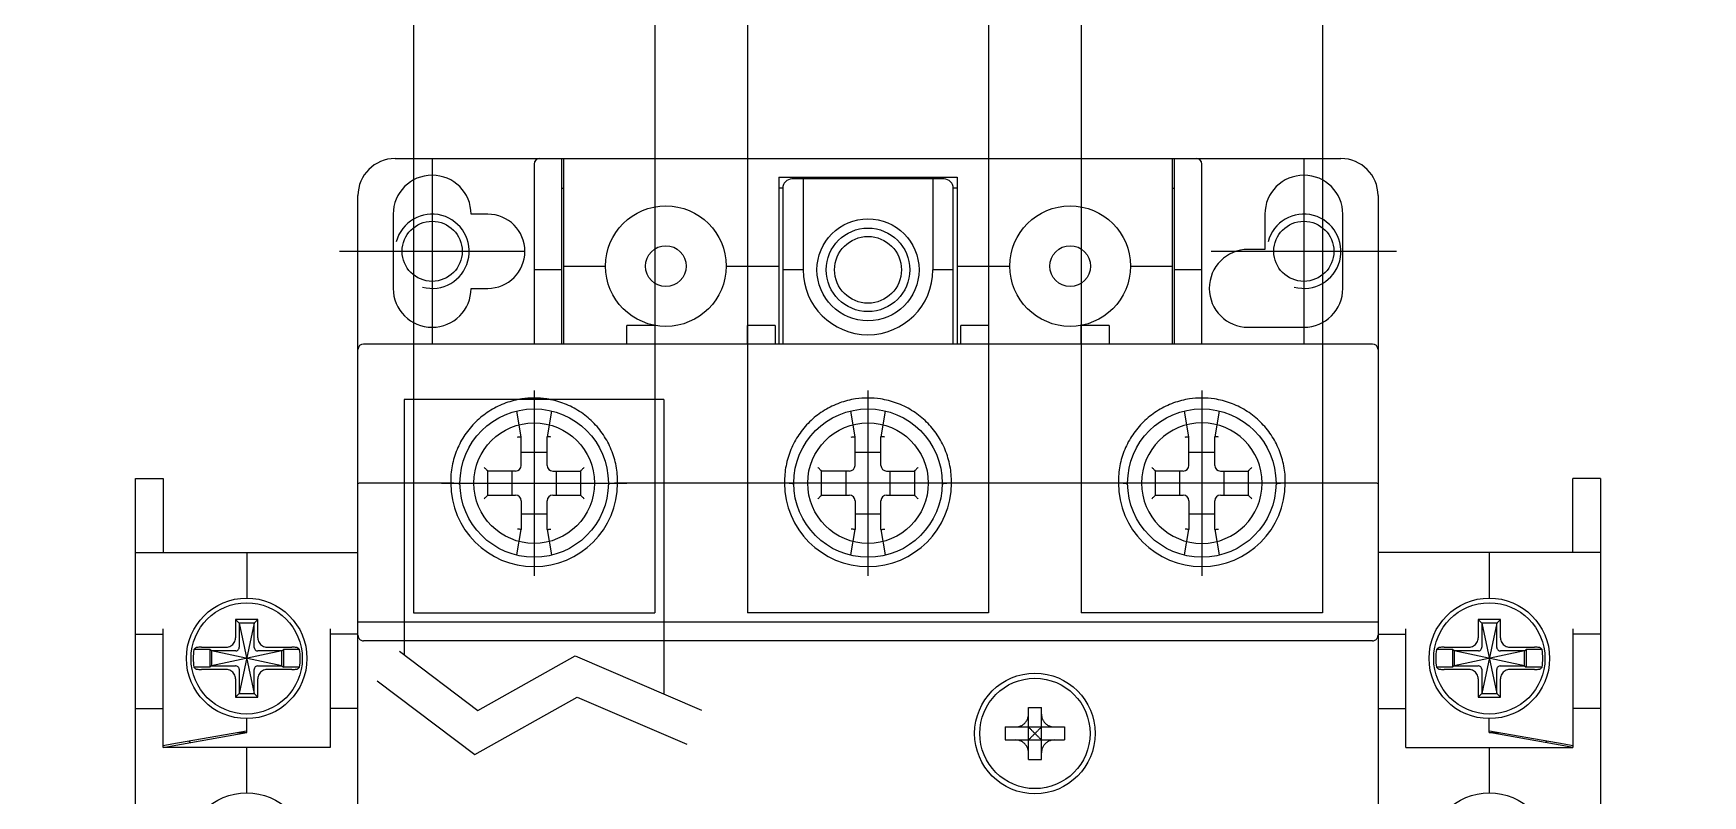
# Model space of a CAD drawing. Header units: millimetres. Extents: x 24815 to 36799, y -9299 to 5469.
# Drawn here: x 34426.4 to 34516.4, y 572.9 to 614 of the extents above; entities that cross this region are included whole.
import ezdxf

# ---------------------------------------------------------------- set-up
doc = ezdxf.new("R2010")
doc.units = ezdxf.units.MM
doc.linetypes.add('CENTER', pattern=[50.8, 31.75, -6.35, 6.35, -6.35])
doc.linetypes.add('PHANTOM2', pattern=[31.75, 15.875, -3.175, 3.175, -3.175, 3.175, -3.175])
for name, color, linetype in [('CEN', 1, 'CENTER'), ('CENTER', 1, 'CENTER'), ('THIN', 3, 'Continuous')]:
    doc.layers.add(name, color=color, linetype=linetype)

# ---------------------------------------------------------------- blocks, each defined once
blk = doc.blocks.new('A$C422854C6')
at = {"color": 6}
for p, q in [((-27, 50), (2.5, 50)), ((-27, 50), (-27, 35)), ((2.5, 50), (6.5, 46)), ((6.5, 46), (6.5, -7)), ((-27, 35), (-6.5, 35)), ((-6.5, 35), (-6.5, -7)), ((-6.5, -7), (6.5, -7))]:
    blk.add_line(p, q, dxfattribs=at)
for centre in [(-19, 42.5), (0, 0)]:
    blk.add_circle(centre, 3.25, dxfattribs=at)
at = {"layer": 'CEN'}
for p, q in [((-19, 47.5), (-19, 37.5)), ((-24, 42.5), (-14, 42.5)), ((0, 5), (0, -5)), ((-5, 0), (5, 0))]:
    blk.add_line(p, q, dxfattribs=at)
blk = doc.blocks.new('A$C75636C5B')
at = {"color": 6}
for p, q in [((6.5, 50), (-6.5, 50)), ((-6.5, 50), (-6.5, -7)), ((6.5, 50), (6.5, -7)), ((6.5, -7), (-6.5, -7))]:
    blk.add_line(p, q, dxfattribs=at)
for centre in [(0, 42.5), (0, 0)]:
    blk.add_circle(centre, 3.25, dxfattribs=at)
at = {"layer": 'CEN'}
for p, q in [((0, 47.5), (0, 37.5)), ((5, 42.5), (-5, 42.5)), ((0, 5), (0, -5)), ((5, 0), (-5, 0))]:
    blk.add_line(p, q, dxfattribs=at)
blk = doc.blocks.new('A$C327261A5')
for p, q in [((-39.163, 73.68, 0), (11.837, 73.68, 0)), ((-31.663, 73.38, 0), (-31.663, 63.68, 0)), ((-30.163, 63.68, 0), (-30.163, 73.68, 0)), ((-30.063, 63.68, 0), (-30.063, 73.68, 0)), ((2.737, 73.68, 0), (2.737, 63.68, 0)), ((2.837, 73.68, 0), (2.837, 63.68, 0)), ((4.037, 73.68, 0), (11.837, 73.68, 0)), ((4.337, 63.68, 0), (4.337, 73.38, 0)), ((-30.163, 72.08, 0), (-30.063, 72.08, 0)), ((-18.463, 72.68, 0), (-18.463, 63.68, 0)), ((-18.463, 72.68, 0), (-8.863, 72.68, 0)), ((-18.263, 72.08, 0), (-18.463, 72.08, 0)), ((-18.263, 72.08, 0), (-18.263, 63.68, 0)), ((-9.563, 72.58, 0), (-17.763, 72.58, 0)), ((-17.163, 72.58, 0), (-17.163, 67.68, 0)), ((-10.163, 72.58, 0), (-10.163, 67.68, 0)), ((-9.063, 63.68, 0), (-9.063, 72.08, 0)), ((-8.863, 72.08, 0), (-9.063, 72.08, 0)), ((-8.863, 72.68, 0), (-8.863, 63.68, 0)), ((2.737, 72.08, 0), (2.837, 72.08, 0)), ((-41.163, -30.32, 0), (-41.163, 71.68, 0)), ((13.837, 71.68, 0), (13.837, -30.32, 0)), ((-39.263, 70.68, 0), (-39.263, 66.68, 0)), ((-34.163, 70.68, 0), (-35.063, 70.68, 0)), ((7.737, 70.68, 0), (7.737, 68.78, 0)), ((11.937, 66.68, 0), (11.937, 70.68, 0)), ((7.737, 68.78, 0), (6.837, 68.78, 0)), ((-30.163, 67.68, 0), (-31.663, 67.68, 0)), ((-30.063, 67.88, 0), (-27.813, 67.88, 0)), ((-21.313, 67.88, 0), (-18.463, 67.88, 0)), ((-17.163, 67.68, 0), (-18.263, 67.68, 0)), ((-9.063, 67.68, 0), (-10.163, 67.68, 0)), ((-8.863, 67.88, 0), (-6.013, 67.88, 0)), ((0.487, 67.88, 0), (2.737, 67.88, 0)), ((4.337, 67.68, 0), (2.837, 67.68, 0)), ((-35.063, 66.68, 0), (-34.163, 66.68, 0)), ((-26.663, 63.68, 0), (-26.663, 64.68, 0)), ((-25.163, 64.68, 0), (-26.663, 64.68, 0)), ((-25.163, 64.68, 0), (-25.163, 63.68, 0)), ((-20.163, 63.68, 0), (-20.163, 64.68, 0)), ((-18.663, 64.68, 0), (-20.163, 64.68, 0)), ((-18.663, 64.68, 0), (-18.663, 63.68, 0)), ((-8.663, 63.68, 0), (-8.663, 64.68, 0)), ((-7.163, 64.68, 0), (-8.663, 64.68, 0)), ((-7.163, 64.68, 0), (-7.163, 63.68, 0)), ((-2.163, 63.68, 0), (-2.163, 64.68, 0)), ((-0.663, 64.68, 0), (-2.163, 64.68, 0)), ((-0.663, 64.68, 0), (-0.663, 63.68, 0)), ((6.837, 64.58, 0), (9.837, 64.58, 0)), ((13.537, 63.68, 0), (-40.863, 63.68, 0)), ((-32.363, 58.68, 0), (-32.594, 60.056, 0)), ((-30.732, 60.056, 0), (-30.963, 58.68, 0)), ((-14.363, 58.68, 0), (-14.594, 60.056, 0)), ((-12.732, 60.056, 0), (-12.963, 58.68, 0)), ((3.637, 58.68, 0), (3.406, 60.056, 0)), ((5.268, 60.056, 0), (5.037, 58.68, 0)), ((-32.363, 57.13, 0), (-32.363, 58.68, 0)), ((-30.963, 57.13, 0), (-30.963, 58.68, 0)), ((-14.363, 57.13, 0), (-14.363, 58.68, 0)), ((-12.963, 57.13, 0), (-12.963, 58.68, 0)), ((3.637, 57.13, 0), (3.637, 58.68, 0)), ((5.037, 57.13, 0), (5.037, 58.68, 0)), ((-30.963, 57.83, 0), (-32.363, 57.83, 0)), ((-12.963, 57.83, 0), (-14.363, 57.83, 0)), ((5.037, 57.83, 0), (3.637, 57.83, 0)), ((-32.663, 56.83, 0), (-34.163, 56.83, 0)), ((-34.163, 55.53, 0), (-34.163, 56.83, 0)), ((-32.863, 56.83, 0), (-32.863, 55.53, 0)), ((-30.663, 56.83, 0), (-29.163, 56.83, 0)), ((-30.463, 55.53, 0), (-30.463, 56.83, 0)), ((-29.163, 56.83, 0), (-29.163, 55.53, 0)), ((-14.663, 56.83, 0), (-16.163, 56.83, 0)), ((-16.163, 55.53, 0), (-16.163, 56.83, 0)), ((-14.863, 56.83, 0), (-14.863, 55.53, 0)), ((-12.663, 56.83, 0), (-11.163, 56.83, 0)), ((-12.463, 55.53, 0), (-12.463, 56.83, 0)), ((-11.163, 56.83, 0), (-11.163, 55.53, 0)), ((1.837, 55.53, 0), (1.837, 56.83, 0)), ((3.337, 56.83, 0), (1.837, 56.83, 0)), ((3.137, 56.83, 0), (3.137, 55.53, 0)), ((5.337, 56.83, 0), (6.837, 56.83, 0)), ((5.537, 55.53, 0), (5.537, 56.83, 0)), ((6.837, 56.83, 0), (6.837, 55.53, 0)), ((-53.163, -15.07, 0), (-53.163, 56.43, 0)), ((-53.163, 56.43, 0), (-51.663, 56.43, 0)), ((-51.663, 56.43, 0), (-51.663, 52.43, 0)), ((-36.163, 56.18, 0), (-40.863, 56.18, 0)), ((-18.163, 56.18, 0), (-27.163, 56.18, 0)), ((-0.163, 56.18, 0), (-9.163, 56.18, 0)), ((13.537, 56.18, 0), (8.837, 56.18, 0)), ((25.837, 56.43, 0), (24.337, 56.43, 0)), ((24.337, 52.43, 0), (24.337, 56.43, 0)), ((25.837, 56.43, 0), (25.837, -15.07, 0)), ((-34.163, 55.53, 0), (-32.663, 55.53, 0)), ((-32.363, 55.23, 0), (-32.363, 53.68, 0)), ((-30.963, 53.68, 0), (-30.963, 55.23, 0)), ((-30.663, 55.53, 0), (-29.163, 55.53, 0)), ((-16.163, 55.53, 0), (-14.663, 55.53, 0)), ((-14.363, 55.23, 0), (-14.363, 53.68, 0)), ((-12.963, 53.68, 0), (-12.963, 55.23, 0)), ((-12.663, 55.53, 0), (-11.163, 55.53, 0)), ((1.837, 55.53, 0), (3.337, 55.53, 0)), ((3.637, 55.23, 0), (3.637, 53.68, 0)), ((5.037, 53.68, 0), (5.037, 55.23, 0)), ((5.337, 55.53, 0), (6.837, 55.53, 0)), ((-32.363, 54.53, 0), (-30.963, 54.53, 0)), ((-14.363, 54.53, 0), (-12.963, 54.53, 0)), ((3.637, 54.53, 0), (5.037, 54.53, 0)), ((-32.595, 52.304, 0), (-32.363, 53.68, 0)), ((-30.963, 53.68, 0), (-30.732, 52.304, 0)), ((-14.595, 52.304, 0), (-14.363, 53.68, 0)), ((-12.963, 53.68, 0), (-12.732, 52.304, 0)), ((3.405, 52.304, 0), (3.637, 53.68, 0)), ((5.037, 53.68, 0), (5.268, 52.304, 0)), ((-53.163, 52.43, 0), (-41.163, 52.43, 0)), ((-47.163, 52.43, 0), (-47.163, 49.98, 0)), ((25.837, 52.43, 0), (13.837, 52.43, 0)), ((19.837, 52.43, 0), (19.837, 49.98, 0)), ((-47.563, 48.63, 0), (-47.763, 48.83, 0)), ((-47.763, 48.83, 0), (-47.763, 47.835, 0)), ((-46.563, 48.83, 0), (-47.763, 48.83, 0)), ((-47.563, 48.63, 0), (-46.763, 44.83, 0)), ((-46.763, 48.63, 0), (-47.563, 44.83, 0)), ((-46.763, 48.63, 0), (-47.563, 48.63, 0)), ((-47.563, 48.63, 0), (-47.563, 47.332, 0)), ((-46.763, 48.63, 0), (-46.563, 48.83, 0)), ((-46.763, 47.332, 0), (-46.763, 48.63, 0)), ((-46.563, 47.835, 0), (-46.563, 48.83, 0)), ((13.837, 48.68, 0), (-41.163, 48.68, 0)), ((19.437, 48.63, 0), (19.237, 48.83, 0)), ((19.237, 48.83, 0), (19.237, 47.835, 0)), ((20.437, 48.83, 0), (19.237, 48.83, 0)), ((19.437, 48.63, 0), (20.237, 44.83, 0)), ((20.237, 48.63, 0), (19.437, 44.83, 0)), ((20.237, 48.63, 0), (19.437, 48.63, 0)), ((19.437, 48.63, 0), (19.437, 47.332, 0)), ((20.237, 48.63, 0), (20.437, 48.83, 0)), ((20.237, 47.332, 0), (20.237, 48.63, 0)), ((20.437, 47.835, 0), (20.437, 48.83, 0)), ((-53.163, 48.03, 0), (-51.663, 48.03, 0)), ((-51.663, 41.93, 0), (-51.663, 48.33, 0)), ((-42.663, 48.33, 0), (-42.663, 41.93, 0)), ((-41.163, 48.03, 0), (-42.663, 48.03, 0)), ((13.837, 48.03, 0), (15.337, 48.03, 0)), ((15.337, 41.93, 0), (15.337, 48.33, 0)), ((24.337, 48.33, 0), (24.337, 41.93, 0)), ((25.837, 48.03, 0), (24.337, 48.03, 0)), ((-49.143, 47.21, 0), (-50.009, 47.21, 0)), ((-49.597, 47.33, 0), (-48.268, 47.33, 0)), ((-49.143, 47.21, 0), (-49.143, 46.25, 0)), ((-49.063, 47.13, 0), (-49.143, 47.21, 0)), ((-45.263, 46.33, 0), (-49.063, 47.13, 0)), ((-45.263, 47.13, 0), (-49.063, 46.33, 0)), ((-47.765, 47.13, 0), (-49.063, 47.13, 0)), ((-49.063, 47.13, 0), (-49.063, 46.33, 0)), ((-45.263, 47.13, 0), (-46.561, 47.13, 0)), ((-46.058, 47.33, 0), (-44.73, 47.33, 0)), ((-45.263, 47.13, 0), (-45.183, 47.21, 0)), ((-45.263, 46.33, 0), (-45.263, 47.13, 0)), ((-44.317, 47.21, 0), (-45.183, 47.21, 0)), ((-45.183, 47.21, 0), (-45.183, 46.25, 0)), ((13.537, 47.68, 0), (-40.863, 47.68, 0)), ((17.857, 47.21, 0), (16.991, 47.21, 0)), ((17.403, 47.33, 0), (18.732, 47.33, 0)), ((17.857, 47.21, 0), (17.857, 46.25, 0)), ((17.937, 47.13, 0), (17.857, 47.21, 0)), ((21.737, 46.33, 0), (17.937, 47.13, 0)), ((21.737, 47.13, 0), (17.937, 46.33, 0)), ((19.235, 47.13, 0), (17.937, 47.13, 0)), ((17.937, 47.13, 0), (17.937, 46.33, 0)), ((21.737, 47.13, 0), (20.439, 47.13, 0)), ((20.942, 47.33, 0), (22.27, 47.33, 0)), ((21.737, 47.13, 0), (21.817, 47.21, 0)), ((21.737, 46.33, 0), (21.737, 47.13, 0)), ((21.817, 47.21, 0), (21.817, 46.25, 0)), ((22.683, 47.21, 0), (21.817, 47.21, 0)), ((-49.143, 46.25, 0), (-50.009, 46.25, 0)), ((-48.268, 46.13, 0), (-49.597, 46.13, 0)), ((-49.063, 46.33, 0), (-49.143, 46.25, 0)), ((-49.063, 46.33, 0), (-47.765, 46.33, 0)), ((-47.563, 46.128, 0), (-47.563, 44.83, 0)), ((-46.763, 44.83, 0), (-46.763, 46.128, 0)), ((-46.561, 46.33, 0), (-45.263, 46.33, 0)), ((-44.73, 46.13, 0), (-46.058, 46.13, 0)), ((-45.263, 46.33, 0), (-45.183, 46.25, 0)), ((-44.317, 46.25, 0), (-45.183, 46.25, 0)), ((17.857, 46.25, 0), (16.991, 46.25, 0)), ((18.732, 46.13, 0), (17.403, 46.13, 0)), ((17.937, 46.33, 0), (17.857, 46.25, 0)), ((17.937, 46.33, 0), (19.235, 46.33, 0)), ((19.437, 46.128, 0), (19.437, 44.83, 0)), ((20.237, 44.83, 0), (20.237, 46.128, 0)), ((20.439, 46.33, 0), (21.737, 46.33, 0)), ((22.27, 46.13, 0), (20.942, 46.13, 0)), ((21.737, 46.33, 0), (21.817, 46.25, 0)), ((22.683, 46.25, 0), (21.817, 46.25, 0)), ((-47.763, 45.625, 0), (-47.763, 44.63, 0)), ((-46.563, 44.63, 0), (-46.563, 45.625, 0)), ((19.237, 45.625, 0), (19.237, 44.63, 0)), ((20.437, 44.63, 0), (20.437, 45.625, 0)), ((-47.563, 44.83, 0), (-47.763, 44.63, 0)), ((-47.763, 44.63, 0), (-46.563, 44.63, 0)), ((-47.563, 44.83, 0), (-46.763, 44.83, 0)), ((-46.763, 44.83, 0), (-46.563, 44.63, 0)), ((19.437, 44.83, 0), (19.237, 44.63, 0)), ((19.237, 44.63, 0), (20.437, 44.63, 0)), ((19.437, 44.83, 0), (20.237, 44.83, 0)), ((20.237, 44.83, 0), (20.437, 44.63, 0)), ((-53.163, 44.03, 0), (-51.663, 44.03, 0)), ((-47.163, 42.724, 0), (-47.163, 43.48, 0)), ((-41.163, 44.03, 0), (-42.663, 44.03, 0)), ((-5.013, 44.08, 0), (-4.313, 44.08, 0)), ((-5.013, 41.28, 0), (-5.013, 44.08, 0)), ((-4.313, 41.28, 0), (-4.313, 44.08, 0)), ((13.837, 44.03, 0), (15.337, 44.03, 0)), ((19.837, 42.724, 0), (19.837, 43.48, 0)), ((25.837, 44.03, 0), (24.337, 44.03, 0)), ((-51.195, 42.113, 0), (-47.18, 42.821, 0)), ((-51.178, 42.016, 0), (-47.163, 42.724, 0)), ((-47.693, 42.73, 0), (-47.163, 42.73, 0)), ((-47.18, 42.821, 0), (-47.163, 42.824, 0)), ((-6.263, 43.03, 0), (-3.063, 43.03, 0)), ((-6.263, 43.03, 0), (-6.263, 42.33, 0)), ((-6.263, 42.33, 0), (-3.063, 42.33, 0)), ((-3.063, 43.03, 0), (-3.063, 42.33, 0)), ((19.837, 42.824, 0), (19.854, 42.821, 0)), ((19.837, 42.73, 0), (20.367, 42.73, 0)), ((23.852, 42.016, 0), (19.837, 42.724, 0)), ((19.854, 42.821, 0), (23.869, 42.113, 0)), ((-51.663, 42.03, 0), (-51.195, 42.113, 0)), ((-42.663, 41.93, 0), (-51.663, 41.93, 0)), ((-51.646, 41.933, 0), (-51.178, 42.016, 0)), ((-47.163, 39.48, 0), (-47.163, 41.93, 0)), ((15.337, 41.93, 0), (24.337, 41.93, 0)), ((19.837, 41.93, 0), (19.837, 39.48, 0)), ((24.32, 41.933, 0), (23.852, 42.016, 0)), ((23.869, 42.113, 0), (24.337, 42.03, 0)), ((-5.013, 41.28, 0), (-4.313, 41.28, 0))]:
    blk.add_line(p, q)
at = {"color": 6, "linetype": 'PHANTOM2'}
for p, q in [((-38.663, 60.68, 0), (-38.663, 46.915, 0)), ((-24.663, 60.68, 0), (-38.663, 60.68, 0)), ((-24.663, 60.68, 0), (-24.663, 44.812, 0))]:
    blk.add_line(p, q, dxfattribs=at)
at = {"color": 6, "linetype": 'PHANTOM2', "elevation": 0}
for points in [[(-38.928, 47.115), (-34.706, 43.926), (-29.456, 46.875), (-22.643, 43.943)], [(-40.133, 45.519), (-34.868, 41.541), (-29.338, 44.647), (-23.434, 42.106)]]:
    blk.add_lwpolyline(points, dxfattribs=at)
for centre, radius in [((-24.563, 67.88, 0), 3.25), ((-2.763, 67.88, 0), 3.25), ((-13.663, 67.68, 0), 2.75), ((-13.663, 67.68, 0), 2.25), ((-13.663, 67.68, 0), 1.8), ((-24.563, 67.88, 0), 1.1), ((-2.763, 67.88, 0), 1.1), ((-31.663, 56.18, 0), 4), ((-13.663, 56.18, 0), 4), ((4.337, 56.18, 0), 4), ((-47.163, 46.73, 0), 3.25), ((-47.163, 46.73, 0), 3), ((19.837, 46.73, 0), 3.25), ((19.837, 46.73, 0), 3), ((-4.663, 42.68, 0), 3.25), ((-4.663, 42.68, 0), 2.975), ((-47.163, 36.23, 0), 3.25), ((19.837, 36.23, 0), 3.25)]:
    blk.add_circle(centre, radius)
for centre, radius, start, end in [((-39.163, 71.68, 0), 2, 90, 180), ((-31.363, 73.38, 0), 0.3, 90, 180), ((4.037, 73.38, 0), 0.3, 0, 90), ((11.837, 71.68, 0), 2, 0, 90), ((-37.163, 70.68, 0), 2.1, 0, 180), ((-17.763, 72.08, 0), 0.5, 90, 180), ((-9.563, 72.08, 0), 0.5, 0, 90), ((9.837, 70.68, 0), 2.1, 0, 180), ((-34.163, 68.68, 0), 2, 270, 90), ((6.837, 66.68, 0), 2.1, 90, 270), ((-13.663, 67.68, 0), 3.5, 180, 0), ((-37.163, 66.68, 0), 2.1, 180, 0), ((9.837, 66.68, 0), 2.1, 270, 0), ((-40.863, 63.38, 0), 0.3, 90, 180), ((13.537, 63.38, 0), 0.3, 0, 90), ((-32.663, 57.13, 0), 0.3, 270, 0), ((-30.663, 57.13, 0), 0.3, 180, 270), ((-14.663, 57.13, 0), 0.3, 270, 0), ((-12.663, 57.13, 0), 0.3, 180, 270), ((3.337, 57.13, 0), 0.3, 270, 0), ((5.337, 57.13, 0), 0.3, 180, 270), ((-31.663, 56.18, 0), 4.5, 180, 0), ((-13.663, 56.18, 0), 4.5, 180, 0), ((4.337, 56.18, 0), 4.5, 180, 0), ((-32.663, 55.23, 0), 0.3, 0, 90), ((-30.663, 55.23, 0), 0.3, 90, 180), ((-14.663, 55.23, 0), 0.3, 0, 90), ((-12.663, 55.23, 0), 0.3, 90, 180), ((3.337, 55.23, 0), 0.3, 0, 90), ((5.337, 55.23, 0), 0.3, 90, 180), ((-47.163, 46.73, 0), 2.886, 170.42695, 189.57306), ((-47.163, 46.73, 0), 2.886, 350.42695, 9.57302), ((19.837, 46.73, 0), 2.886, 170.42695, 189.57306), ((19.837, 46.73, 0), 2.886, 350.42695, 9.57302), ((-50.663, 41.994, 0), 0.5, 22.87563, 35.3737), ((23.337, 41.994, 0), 0.5, 144.62111, 157.12219)]:
    blk.add_arc(centre, radius, start, end)
for points, start_tangent, end_tangent in [([(-31.663, 60.767, 0), (-32.328, 60.718, 0), (-33.19, 60.5, 0), (-34.006, 60.109, 0), (-34.731, 59.559, 0), (-35.328, 58.879, 0), (-35.776, 58.092, 0), (-36.06, 57.226, 0), (-36.163, 56.317, 0), (-36.162, 56.18, 0)], (-1, -0.000064), (0.019331, -0.999813)), ([(-27.164, 56.18, 0), (-27.163, 56.311, 0), (-27.265, 57.219, 0), (-27.547, 58.085, 0), (-27.993, 58.871, 0), (-28.587, 59.552, 0), (-29.31, 60.103, 0), (-30.125, 60.496, 0), (-30.985, 60.716, 0), (-31.663, 60.767, 0)], (0.019325, 0.999813), (-1, -0.000013)), ([(-13.663, 60.767, 0), (-14.328, 60.718, 0), (-15.19, 60.5, 0), (-16.006, 60.109, 0), (-16.731, 59.559, 0), (-17.328, 58.879, 0), (-17.776, 58.092, 0), (-18.06, 57.226, 0), (-18.163, 56.317, 0), (-18.162, 56.18, 0)], (-1, -0.000064), (0.019331, -0.999813)), ([(-9.164, 56.18, 0), (-9.163, 56.311, 0), (-9.265, 57.219, 0), (-9.547, 58.085, 0), (-9.993, 58.871, 0), (-10.587, 59.552, 0), (-11.31, 60.103, 0), (-12.125, 60.496, 0), (-12.985, 60.716, 0), (-13.663, 60.767, 0)], (0.019325, 0.999813), (-1, -0.000013)), ([(4.337, 60.767, 0), (3.672, 60.718, 0), (2.81, 60.5, 0), (1.994, 60.109, 0), (1.269, 59.559, 0), (0.672, 58.879, 0), (0.224, 58.092, 0), (-0.06, 57.226, 0), (-0.163, 56.317, 0), (-0.162, 56.18, 0)], (-1, -0.000064), (0.019331, -0.999813)), ([(8.836, 56.18, 0), (8.837, 56.311, 0), (8.735, 57.219, 0), (8.453, 58.085, 0), (8.007, 58.871, 0), (7.413, 59.552, 0), (6.69, 60.103, 0), (5.875, 60.496, 0), (5.015, 60.716, 0), (4.337, 60.767, 0)], (0.019325, 0.999813), (-1, -0.000013)), ([(-32.563, 58.664, 0), (-32.487, 58.67, 0), (-32.422, 58.675, 0), (-32.378, 58.679, 0), (-32.363, 58.68, 0)], (0.996529, 0.083245), (0.996529, 0.083245)), ([(-30.763, 58.664, 0), (-30.839, 58.67, 0), (-30.904, 58.675, 0), (-30.948, 58.679, 0), (-30.963, 58.68, 0)], (-0.996529, 0.083245), (-0.996529, 0.083245)), ([(-14.563, 58.664, 0), (-14.487, 58.67, 0), (-14.422, 58.675, 0), (-14.378, 58.679, 0), (-14.363, 58.68, 0)], (0.996529, 0.083245), (0.996529, 0.083245)), ([(-12.763, 58.664, 0), (-12.839, 58.67, 0), (-12.904, 58.675, 0), (-12.948, 58.679, 0), (-12.963, 58.68, 0)], (-0.996529, 0.083245), (-0.996529, 0.083245)), ([(3.437, 58.664, 0), (3.513, 58.67, 0), (3.578, 58.675, 0), (3.622, 58.679, 0), (3.637, 58.68, 0)], (0.996529, 0.083245), (0.996529, 0.083245)), ([(5.237, 58.664, 0), (5.161, 58.67, 0), (5.096, 58.675, 0), (5.052, 58.679, 0), (5.037, 58.68, 0)], (-0.996529, 0.083245), (-0.996529, 0.083245)), ([(-34.163, 56.83, 0), (-34.174, 56.841, 0), (-34.2, 56.867, 0), (-34.235, 56.902, 0), (-34.276, 56.943, 0), (-34.32, 56.987, 0), (-34.363, 57.03, 0)], (-0.707107, 0.707107), (-0.707107, 0.707107)), ([(-28.963, 57.03, 0), (-29.007, 56.987, 0), (-29.05, 56.943, 0), (-29.091, 56.902, 0), (-29.126, 56.867, 0), (-29.152, 56.841, 0), (-29.163, 56.83, 0)], (-0.707107, -0.707107), (-0.707107, -0.707107)), ([(-16.163, 56.83, 0), (-16.174, 56.841, 0), (-16.2, 56.867, 0), (-16.235, 56.902, 0), (-16.276, 56.943, 0), (-16.32, 56.987, 0), (-16.363, 57.03, 0)], (-0.707107, 0.707107), (-0.707107, 0.707107)), ([(-10.963, 57.03, 0), (-11.007, 56.987, 0), (-11.05, 56.943, 0), (-11.091, 56.902, 0), (-11.126, 56.867, 0), (-11.152, 56.841, 0), (-11.163, 56.83, 0)], (-0.707107, -0.707107), (-0.707107, -0.707107)), ([(1.837, 56.83, 0), (1.826, 56.841, 0), (1.8, 56.867, 0), (1.765, 56.902, 0), (1.724, 56.943, 0), (1.68, 56.987, 0), (1.637, 57.03, 0)], (-0.707107, 0.707107), (-0.707107, 0.707107)), ([(7.037, 57.03, 0), (6.993, 56.987, 0), (6.95, 56.943, 0), (6.909, 56.902, 0), (6.874, 56.867, 0), (6.848, 56.841, 0), (6.837, 56.83, 0)], (-0.707107, -0.707107), (-0.707107, -0.707107)), ([(-40.863, 56.18, 0), (-40.978, 56.178, 0), (-41.075, 56.173, 0), (-41.14, 56.164, 0), (-41.163, 56.154, 0)], (-1, 0), (0, -1)), ([(-35.663, 56.141, 0), (-35.828, 56.156, 0), (-35.994, 56.171, 0), (-36.163, 56.18, 0)], (-0.995437, 0.09542), (-0.996993, 0.077486)), ([(-27.163, 56.18, 0), (-27.332, 56.171, 0), (-27.498, 56.157, 0), (-27.663, 56.141, 0)], (-0.996993, -0.077486), (-0.995437, -0.09542)), ([(-17.663, 56.141, 0), (-17.828, 56.156, 0), (-17.994, 56.171, 0), (-18.163, 56.18, 0)], (-0.995437, 0.09542), (-0.996993, 0.077486)), ([(-9.163, 56.18, 0), (-9.332, 56.171, 0), (-9.498, 56.157, 0), (-9.663, 56.141, 0)], (-0.996993, -0.077486), (-0.995437, -0.09542)), ([(0.337, 56.141, 0), (0.172, 56.156, 0), (0.006, 56.171, 0), (-0.163, 56.18, 0)], (-0.995437, 0.09542), (-0.996993, 0.077486)), ([(8.837, 56.18, 0), (8.668, 56.171, 0), (8.502, 56.157, 0), (8.337, 56.141, 0)], (-0.996993, -0.077486), (-0.995437, -0.09542)), ([(13.837, 56.154, 0), (13.814, 56.164, 0), (13.749, 56.173, 0), (13.652, 56.178, 0), (13.537, 56.18, 0)], (0, 1), (-1, 0)), ([(-34.363, 55.33, 0), (-34.32, 55.374, 0), (-34.276, 55.417, 0), (-34.235, 55.458, 0), (-34.2, 55.494, 0), (-34.174, 55.52, 0), (-34.163, 55.53, 0)], (0.707107, 0.707107), (0.707107, 0.707107)), ([(-29.163, 55.53, 0), (-29.152, 55.52, 0), (-29.126, 55.494, 0), (-29.091, 55.458, 0), (-29.05, 55.417, 0), (-29.007, 55.374, 0), (-28.963, 55.33, 0)], (0.707107, -0.707107), (0.707107, -0.707107)), ([(-16.363, 55.33, 0), (-16.32, 55.374, 0), (-16.276, 55.417, 0), (-16.235, 55.458, 0), (-16.2, 55.494, 0), (-16.174, 55.52, 0), (-16.163, 55.53, 0)], (0.707107, 0.707107), (0.707107, 0.707107)), ([(-11.163, 55.53, 0), (-11.152, 55.52, 0), (-11.126, 55.494, 0), (-11.091, 55.458, 0), (-11.05, 55.417, 0), (-11.007, 55.374, 0), (-10.963, 55.33, 0)], (0.707107, -0.707107), (0.707107, -0.707107)), ([(1.637, 55.33, 0), (1.68, 55.374, 0), (1.724, 55.417, 0), (1.765, 55.458, 0), (1.8, 55.494, 0), (1.826, 55.52, 0), (1.837, 55.53, 0)], (0.707107, 0.707107), (0.707107, 0.707107)), ([(6.837, 55.53, 0), (6.848, 55.52, 0), (6.874, 55.494, 0), (6.909, 55.458, 0), (6.95, 55.417, 0), (6.993, 55.374, 0), (7.037, 55.33, 0)], (0.707107, -0.707107), (0.707107, -0.707107)), ([(-32.363, 53.68, 0), (-32.378, 53.682, 0), (-32.422, 53.685, 0), (-32.487, 53.691, 0), (-32.563, 53.697, 0)], (-0.996529, 0.083245), (-0.996529, 0.083245)), ([(-30.963, 53.68, 0), (-30.948, 53.682, 0), (-30.904, 53.685, 0), (-30.839, 53.691, 0), (-30.763, 53.697, 0)], (0.996529, 0.083245), (0.996529, 0.083245)), ([(-14.363, 53.68, 0), (-14.378, 53.682, 0), (-14.422, 53.685, 0), (-14.487, 53.691, 0), (-14.563, 53.697, 0)], (-0.996529, 0.083245), (-0.996529, 0.083245)), ([(-12.963, 53.68, 0), (-12.948, 53.682, 0), (-12.904, 53.685, 0), (-12.839, 53.691, 0), (-12.763, 53.697, 0)], (0.996529, 0.083245), (0.996529, 0.083245)), ([(3.637, 53.68, 0), (3.622, 53.682, 0), (3.578, 53.685, 0), (3.513, 53.691, 0), (3.437, 53.697, 0)], (-0.996529, 0.083245), (-0.996529, 0.083245)), ([(5.037, 53.68, 0), (5.052, 53.682, 0), (5.096, 53.685, 0), (5.161, 53.691, 0), (5.237, 53.697, 0)], (0.996529, 0.083245), (0.996529, 0.083245)), ([(-48.268, 47.33, 0), (-48.013, 47.397, 0), (-47.83, 47.58, 0), (-47.763, 47.835, 0)], (1, 0), (0, 1)), ([(-46.563, 47.835, 0), (-46.496, 47.58, 0), (-46.313, 47.397, 0), (-46.058, 47.33, 0)], (0, -1), (1, 0)), ([(-41.163, 47.98, 0), (-41.147, 47.883, 0), (-41.103, 47.8, 0), (-41.038, 47.737, 0), (-40.955, 47.695, 0), (-40.863, 47.68, 0)], (0, -1), (1, 0)), ([(13.537, 47.68, 0), (13.629, 47.695, 0), (13.712, 47.737, 0), (13.777, 47.8, 0), (13.821, 47.883, 0), (13.837, 47.98, 0)], (1, 0), (0, 1)), ([(18.732, 47.33, 0), (18.987, 47.397, 0), (19.17, 47.58, 0), (19.237, 47.835, 0)], (1, 0), (0, 1)), ([(20.437, 47.835, 0), (20.504, 47.58, 0), (20.687, 47.397, 0), (20.942, 47.33, 0)], (0, -1), (1, 0)), ([(-49.909, 47.303, 0), (-49.943, 47.272, 0), (-49.976, 47.241, 0), (-50.009, 47.21, 0)], (-0.740614, -0.671931), (-0.726063, -0.687628)), ([(-49.597, 47.33, 0), (-49.744, 47.327, 0), (-49.858, 47.317, 0), (-49.909, 47.303, 0)], (-1, 0), (-0.740614, -0.671931)), ([(-47.741, 47.132, 0), (-47.749, 47.131, 0), (-47.757, 47.13, 0), (-47.765, 47.13, 0)], (-0.99042, -0.138088), (-1, 0)), ([(-47.741, 47.132, 0), (-47.659, 47.163, 0), (-47.596, 47.226, 0), (-47.565, 47.308, 0)], (0.99042, 0.138088), (0.138088, 0.99042)), ([(-47.565, 47.308, 0), (-47.564, 47.316, 0), (-47.563, 47.324, 0), (-47.563, 47.332, 0)], (0.138088, 0.99042), (0, 1)), ([(-46.761, 47.308, 0), (-46.762, 47.316, 0), (-46.763, 47.324, 0), (-46.763, 47.332, 0)], (-0.138088, 0.99042), (0, 1)), ([(-46.761, 47.308, 0), (-46.73, 47.226, 0), (-46.667, 47.163, 0), (-46.585, 47.132, 0)], (0.138088, -0.99042), (0.99042, -0.138088)), ([(-46.585, 47.132, 0), (-46.577, 47.131, 0), (-46.569, 47.13, 0), (-46.561, 47.13, 0)], (0.99042, -0.138088), (1, 0)), ([(-44.417, 47.303, 0), (-44.469, 47.317, 0), (-44.582, 47.327, 0), (-44.73, 47.33, 0)], (-0.740614, 0.671931), (-1, 0)), ([(-44.317, 47.21, 0), (-44.35, 47.241, 0), (-44.383, 47.272, 0), (-44.417, 47.303, 0)], (-0.726063, 0.687628), (-0.740614, 0.671931)), ([(17.091, 47.303, 0), (17.057, 47.272, 0), (17.024, 47.241, 0), (16.991, 47.21, 0)], (-0.740614, -0.671931), (-0.726063, -0.687628)), ([(17.403, 47.33, 0), (17.256, 47.327, 0), (17.142, 47.317, 0), (17.091, 47.303, 0)], (-1, 0), (-0.740614, -0.671931)), ([(19.259, 47.132, 0), (19.251, 47.131, 0), (19.243, 47.13, 0), (19.235, 47.13, 0)], (-0.99042, -0.138088), (-1, 0)), ([(19.259, 47.132, 0), (19.341, 47.163, 0), (19.404, 47.226, 0), (19.435, 47.308, 0)], (0.99042, 0.138088), (0.138088, 0.99042)), ([(19.435, 47.308, 0), (19.436, 47.316, 0), (19.437, 47.324, 0), (19.437, 47.332, 0)], (0.138088, 0.99042), (0, 1)), ([(20.239, 47.308, 0), (20.238, 47.316, 0), (20.237, 47.324, 0), (20.237, 47.332, 0)], (-0.138088, 0.99042), (0, 1)), ([(20.239, 47.308, 0), (20.27, 47.226, 0), (20.333, 47.163, 0), (20.415, 47.132, 0)], (0.138088, -0.99042), (0.99042, -0.138088)), ([(20.415, 47.132, 0), (20.423, 47.131, 0), (20.431, 47.13, 0), (20.439, 47.13, 0)], (0.99042, -0.138088), (1, 0)), ([(22.583, 47.303, 0), (22.531, 47.317, 0), (22.418, 47.327, 0), (22.27, 47.33, 0)], (-0.740614, 0.671931), (-1, 0)), ([(22.683, 47.21, 0), (22.65, 47.241, 0), (22.617, 47.272, 0), (22.583, 47.303, 0)], (-0.726063, 0.687628), (-0.740614, 0.671931)), ([(-50.009, 46.25, 0), (-49.976, 46.219, 0), (-49.943, 46.188, 0), (-49.909, 46.158, 0)], (0.726063, -0.687628), (0.740614, -0.671931)), ([(-49.909, 46.158, 0), (-49.858, 46.144, 0), (-49.744, 46.134, 0), (-49.597, 46.13, 0)], (0.740614, -0.671931), (1, 0)), ([(-47.763, 45.625, 0), (-47.83, 45.88, 0), (-48.013, 46.063, 0), (-48.268, 46.13, 0)], (0, 1), (-1, 0)), ([(-47.741, 46.329, 0), (-47.749, 46.33, 0), (-47.757, 46.33, 0), (-47.765, 46.33, 0)], (-0.99042, 0.138088), (-1, 0)), ([(-47.565, 46.153, 0), (-47.596, 46.234, 0), (-47.659, 46.298, 0), (-47.741, 46.329, 0)], (-0.138088, 0.99042), (-0.99042, 0.138088)), ([(-47.565, 46.153, 0), (-47.564, 46.145, 0), (-47.563, 46.137, 0), (-47.563, 46.128, 0)], (0.138088, -0.99042), (0, -1)), ([(-46.761, 46.153, 0), (-46.762, 46.145, 0), (-46.763, 46.137, 0), (-46.763, 46.128, 0)], (-0.138088, -0.99042), (0, -1)), ([(-46.585, 46.329, 0), (-46.667, 46.298, 0), (-46.73, 46.234, 0), (-46.761, 46.153, 0)], (-0.99042, -0.138088), (-0.138088, -0.99042)), ([(-46.585, 46.329, 0), (-46.577, 46.33, 0), (-46.569, 46.33, 0), (-46.561, 46.33, 0)], (0.99042, 0.138088), (1, 0)), ([(-46.058, 46.13, 0), (-46.313, 46.064, 0), (-46.496, 45.881, 0), (-46.563, 45.625, 0)], (-1, 0), (0, -1)), ([(-44.73, 46.13, 0), (-44.582, 46.134, 0), (-44.469, 46.144, 0), (-44.417, 46.158, 0)], (1, 0), (0.740614, 0.671931)), ([(-44.417, 46.158, 0), (-44.383, 46.188, 0), (-44.35, 46.219, 0), (-44.317, 46.25, 0)], (0.740614, 0.671931), (0.726063, 0.687628)), ([(16.991, 46.25, 0), (17.024, 46.219, 0), (17.057, 46.188, 0), (17.091, 46.158, 0)], (0.726063, -0.687628), (0.740614, -0.671931)), ([(17.091, 46.158, 0), (17.142, 46.144, 0), (17.256, 46.134, 0), (17.403, 46.13, 0)], (0.740614, -0.671931), (1, 0)), ([(19.237, 45.625, 0), (19.17, 45.88, 0), (18.987, 46.063, 0), (18.732, 46.13, 0)], (0, 1), (-1, 0)), ([(19.259, 46.329, 0), (19.251, 46.33, 0), (19.243, 46.33, 0), (19.235, 46.33, 0)], (-0.99042, 0.138088), (-1, 0)), ([(19.435, 46.153, 0), (19.404, 46.234, 0), (19.341, 46.298, 0), (19.259, 46.329, 0)], (-0.138088, 0.99042), (-0.99042, 0.138088)), ([(19.435, 46.153, 0), (19.436, 46.145, 0), (19.437, 46.137, 0), (19.437, 46.128, 0)], (0.138088, -0.99042), (0, -1)), ([(20.239, 46.153, 0), (20.238, 46.145, 0), (20.237, 46.137, 0), (20.237, 46.128, 0)], (-0.138088, -0.99042), (0, -1)), ([(20.415, 46.329, 0), (20.333, 46.298, 0), (20.27, 46.234, 0), (20.239, 46.153, 0)], (-0.99042, -0.138088), (-0.138088, -0.99042)), ([(20.415, 46.329, 0), (20.423, 46.33, 0), (20.431, 46.33, 0), (20.439, 46.33, 0)], (0.99042, 0.138088), (1, 0)), ([(20.942, 46.13, 0), (20.687, 46.064, 0), (20.504, 45.881, 0), (20.437, 45.625, 0)], (-1, 0), (0, -1)), ([(22.27, 46.13, 0), (22.418, 46.134, 0), (22.531, 46.144, 0), (22.583, 46.158, 0)], (1, 0), (0.740614, 0.671931)), ([(22.583, 46.158, 0), (22.617, 46.188, 0), (22.65, 46.219, 0), (22.683, 46.25, 0)], (0.740614, 0.671931), (0.726063, 0.687628)), ([(-5.713, 43.03, 0), (-5.553, 43.048, 0), (-5.404, 43.1, 0), (-5.274, 43.181, 0), (-5.164, 43.291, 0), (-5.082, 43.421, 0), (-5.031, 43.57, 0), (-5.013, 43.73, 0)], (1, 0), (0, 1)), ([(-4.313, 43.73, 0), (-4.295, 43.57, 0), (-4.244, 43.421, 0), (-4.162, 43.291, 0), (-4.053, 43.181, 0), (-3.922, 43.1, 0), (-3.773, 43.048, 0), (-3.613, 43.03, 0)], (0, -1), (1, 0)), ([(-5.013, 41.63, 0), (-5.031, 41.79, 0), (-5.082, 41.939, 0), (-5.164, 42.07, 0), (-5.274, 42.179, 0), (-5.404, 42.261, 0), (-5.553, 42.313, 0), (-5.713, 42.33, 0)], (0, 1), (-1, 0)), ([(-5.013, 43.03, 0), (-4.899, 42.916, 0), (-4.782, 42.799, 0), (-4.663, 42.68, 0)], (0.706299, -0.707914), (0.706287, -0.707925)), ([(-4.663, 42.68, 0), (-4.782, 42.562, 0), (-4.899, 42.445, 0), (-5.013, 42.33, 0)], (-0.706287, -0.707925), (-0.706299, -0.707914)), ([(-4.663, 42.68, 0), (-4.544, 42.799, 0), (-4.428, 42.916, 0), (-4.313, 43.03, 0)], (0.706287, 0.707925), (0.706299, 0.707913)), ([(-4.313, 42.33, 0), (-4.428, 42.445, 0), (-4.544, 42.562, 0), (-4.663, 42.68, 0)], (-0.7063, 0.707913), (-0.706287, 0.707925)), ([(-3.613, 42.33, 0), (-3.773, 42.313, 0), (-3.922, 42.261, 0), (-4.053, 42.179, 0), (-4.162, 42.07, 0), (-4.244, 41.939, 0), (-4.295, 41.79, 0), (-4.313, 41.63, 0)], (-1, 0), (0, -1))]:
    blk.add_spline(points, degree=3, dxfattribs=dict(start_tangent=start_tangent, end_tangent=end_tangent))
blk = doc.blocks.new('A$C1D835748')
at = {"ltscale": 10}
for name, p in [('A$C422854C6', (5.5, 83.5)), ('A$C75636C5B', (23.5, 83.5))]:
    blk.add_blockref(name, p, dxfattribs=at)
at = {"ltscale": 10, "xscale": -1}
blk.add_blockref('A$C422854C6', (41.5, 83.5), dxfattribs=at)
blk.add_blockref('A$C327261A5', (37.163, 27.32, 0))
blk = doc.blocks.new('A$C4C521A20')
for centre in [(-260.25, 363), (-213.25, 363)]:
    blk.add_circle(centre, 1.621)
at = {"layer": 'CENTER'}
for p, q in [((-260.25, 368), (-260.25, 358)), ((-213.25, 368), (-213.25, 358)), ((-265.25, 363), (-255.25, 363)), ((-218.25, 363), (-208.25, 363))]:
    blk.add_line(p, q, dxfattribs=at)
at = {"layer": 'THIN'}
for centre in [(-260.25, 363), (-213.25, 363)]:
    blk.add_arc(centre, 2, 255, 165, dxfattribs=at)
blk = doc.blocks.new('A$C55C54E2F')
for name, p in [('A$C4C521A20', (-145, -545)), ('A$C1D835748', (-405.25, -278))]:
    blk.add_blockref(name, p)

msp = doc.modelspace()

# ---------------------------------------------------------------- block references
msp.add_blockref('A$C55C54E2F', (34853.123, 784.29))

doc.saveas('drawing.dxf')
